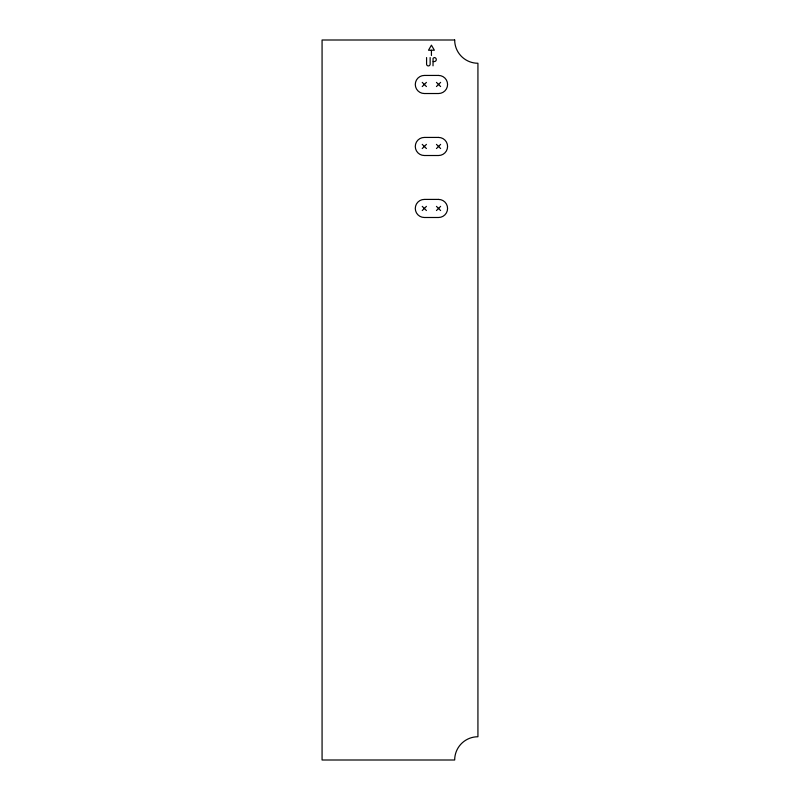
<?xml version="1.0" encoding="UTF-8"?>
<svg xmlns="http://www.w3.org/2000/svg" width="800" height="800" viewBox="0 0 800 800"><rect width="100%" height="100%" fill="white"/><g stroke="black" fill="none" stroke-linecap="round" stroke-linejoin="round"><path stroke-width="1.2" d="M422.24 86.56L426.42 82.39M436.45 86.56L440.62 82.39M422.24 148.55L426.42 144.38M436.45 148.55L440.62 144.38M422.24 210.54L426.42 206.37M436.45 210.54L440.62 206.37M431.23 50.23L428.51 50.23L431.43 45.17L434.36 50.23L431.43 50.23L431.43 55.5M433.23 61.55L434.3 61.55A1.99 1.99 0 0 0 436.29 59.56A1.99 1.99 0 0 0 434.3 57.56L433.06 58.28L433.02 65.83M436.45 82.39L440.62 86.56M422.24 82.39L426.42 86.56M436.45 144.38L440.62 148.55M422.24 144.38L426.42 148.55M436.45 206.37L440.62 210.54M422.24 206.37L426.42 210.54M430.15 57.56L430.15 64.13A1.79 1.79 0 0 1 428.37 65.92A1.79 1.79 0 0 1 426.58 64.13L426.58 57.56M454.68 40L322.07 40L322.07 760L454.68 760A23.25 23.25 0 0 1 477.93 736.75L477.93 63.25A23.25 23.25 0 0 1 454.68 40M438.54 75.44L424.33 75.44A9.04 9.04 0 0 0 415.29 84.48A9.04 9.04 0 0 0 424.33 93.52L438.54 93.52A9.04 9.04 0 0 0 447.58 84.48A9.04 9.04 0 0 0 438.54 75.44M438.54 137.43L424.33 137.43A9.04 9.04 0 0 0 415.29 146.47A9.04 9.04 0 0 0 424.33 155.51L438.54 155.51A9.04 9.04 0 0 0 447.58 146.47A9.04 9.04 0 0 0 438.54 137.43M438.54 199.41L424.33 199.41A9.04 9.04 0 0 0 415.29 208.45A9.04 9.04 0 0 0 424.33 217.49L438.54 217.49A9.04 9.04 0 0 0 447.58 208.45A9.04 9.04 0 0 0 438.54 199.41"/></g></svg>
